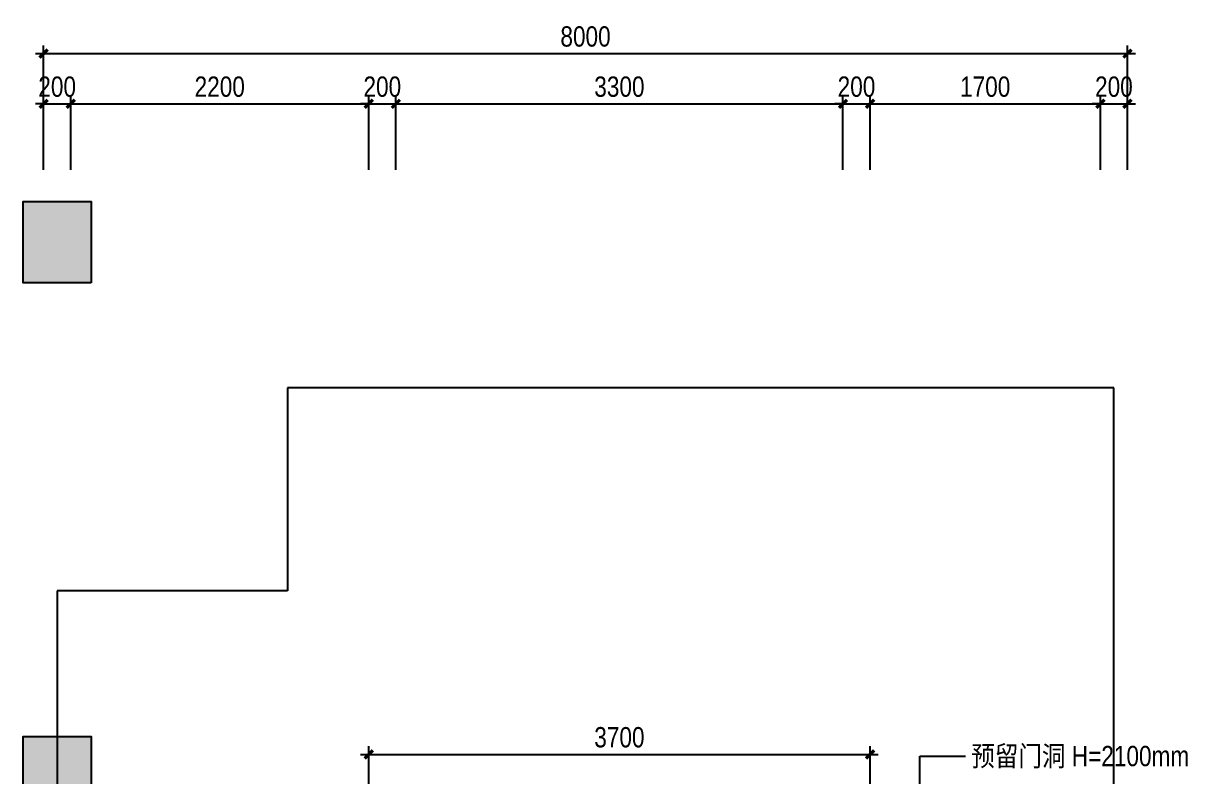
# Model space of a CAD drawing. Extents: x 160245 to 405305, y -111140 to 232735.
# Drawn here: x 349656 to 358251, y 53837 to 59402 of the extents above; entities that cross this region are included whole.
import ezdxf

# ---------------------------------------------------------------- set-up
doc = ezdxf.new("R2010")
doc.units = 0
doc.header["$LTSCALE"] = 10
doc.header["$MEASUREMENT"] = 0
doc.linetypes.add('HIDDEN', pattern=[0.375, 0.25, -0.125])
doc.layers.get('Defpoints').update_dxf_attribs({"color": 229})
for name, color, linetype in [('P-N wall 新建隔墙2', 241, 'Continuous'), ('P-O wall 原始墙体', 245, 'Continuous'), ('P-o 原建筑尺寸', 8, 'Continuous'), ('P-Stair 楼梯（原建筑设备）', 159, 'Continuous'), ('PUB_HATCH', 8, 'Continuous')]:
    doc.layers.add(name, color=color, linetype=linetype)
doc.styles.add('PDC DIM', font='PMingLiU-ExtB.ttf', dxfattribs={"width": 0.85})
doc.dimstyles.new('PDC-A2', dxfattribs={"dimscale": 0, "dimtxt": 2.5, "dimasz": 1, "dimexe": 1, "dimexo": 1, "dimgap": 0.7, "dimtad": 1, "dimdec": 0, "dimtxsty": 'PDC DIM', "dimblk": 'ARCHTICK', "dimcen": 1, "dimdle": 1, "dimclrd": 8, "dimclre": 8, "dimclrt": 9, "dimadec": 0, "dimazin": 0, "dimtfac": 1, "dimtdec": 0, "dimtix": 1, "dimtmove": 2, "dimatfit": 3, "dimldrblk": 'PDC A2 T R', "dimfxl": 10, "dimfxlon": 1, "dimarcsym": 0})

# ---------------------------------------------------------------- blocks, each defined once
blk = doc.blocks.new('_FZH')
blk.add_lwpolyline([(-0.5, -0.5), (0.5, -0.5), (0.5, 0.5), (-0.5, 0.5)], close=True)
at = {"layer": 'PUB_HATCH'}
blk.add_solid([(-0.5, -0.5), (0.5, -0.5), (-0.5, 0.5), (0.5, 0.5)], dxfattribs=at)
blk = doc.blocks.new('_ArchTick')
at = {"color": 0, "linetype": 'ByBlock', "const_width": 0.4}
blk.add_lwpolyline([(-0.5, -0.5), (0.5, 0.5)], dxfattribs=at)
blk = doc.blocks.new('*D1943')
at = {"layer": 'Defpoints', "color": 0, "transparency": 16777216}
for p in [(350005.7, 58807.2), (349805.7, 58259.7), (350005.7, 58259.7)]:
    blk.add_point(p, dxfattribs=at)
at = {"layer": 'P-o 原建筑尺寸', "color": 8, "lineweight": -2, "transparency": 16777216}
for p, q in [((349805.7, 58807.2), (349745.7, 58807.2)), ((349805.7, 58319.7), (349805.7, 58867.2)), ((349805.7, 58807.2), (350005.7, 58807.2)), ((350005.7, 58319.7), (350005.7, 58867.2)), ((350005.7, 58807.2), (350065.7, 58807.2))]:
    blk.add_line(p, q, dxfattribs=at)
at = {"layer": 'P-o 原建筑尺寸', "color": 8, "lineweight": -2, "transparency": 16777216, "xscale": 60, "yscale": 60, "zscale": 60}
blk.add_blockref('_ArchTick', (349805.7, 58807.2), dxfattribs=at)
at = {"layer": 'P-o 原建筑尺寸', "color": 8, "lineweight": -2, "transparency": 16777216, "xscale": 60, "yscale": 60, "zscale": 60, "rotation": 180}
blk.add_blockref('_ArchTick', (350005.7, 58807.2), dxfattribs=at)
at = {"layer": 'P-o 原建筑尺寸', "color": 9, "transparency": 16777216, "insert": (349905.7, 58932.7), "char_height": 150, "attachment_point": 5, "style": 'PDC DIM'}
blk.add_mtext('200', dxfattribs=at)
blk = doc.blocks.new('PDC A2 T R')
at = {"color": 0, "linetype": 'ByBlock'}
blk.add_line((0, 0), (-2, 0), dxfattribs=at)
for points in [[(-2.15, 0.89), (-1.49, 1.35), (-0.6, 0), (0, 0)], [(-2.15, -0.89), (-1.49, -1.35), (-0.6, 0), (0, 0)]]:
    blk.add_solid(points, dxfattribs=at)
blk = doc.blocks.new('*D1944')
at = {"layer": 'Defpoints', "color": 0, "transparency": 16777216}
for p in [(352205.7, 58807.2), (350005.7, 58259.7), (352205.7, 58259.7)]:
    blk.add_point(p, dxfattribs=at)
at = {"layer": 'P-o 原建筑尺寸', "color": 8, "lineweight": -2, "transparency": 16777216}
for p, q in [((349945.7, 58807.2), (352265.7, 58807.2)), ((350005.7, 58319.7), (350005.7, 58867.2)), ((352205.7, 58319.7), (352205.7, 58867.2))]:
    blk.add_line(p, q, dxfattribs=at)
at = {"layer": 'P-o 原建筑尺寸', "color": 8, "lineweight": -2, "transparency": 16777216, "xscale": 60, "yscale": 60, "zscale": 60, "rotation": 180}
blk.add_blockref('_ArchTick', (350005.7, 58807.2), dxfattribs=at)
at = {"layer": 'P-o 原建筑尺寸', "color": 8, "lineweight": -2, "transparency": 16777216, "xscale": 60, "yscale": 60, "zscale": 60}
blk.add_blockref('_ArchTick', (352205.7, 58807.2), dxfattribs=at)
at = {"layer": 'P-o 原建筑尺寸', "color": 9, "transparency": 16777216, "insert": (351105.7, 58932.7), "char_height": 150, "attachment_point": 5, "style": 'PDC DIM'}
blk.add_mtext('2200', dxfattribs=at)
blk = doc.blocks.new('*D1945')
at = {"layer": 'Defpoints', "color": 0, "transparency": 16777216}
for p in [(352405.7, 58807.2), (352205.7, 58259.7), (352405.7, 58259.7)]:
    blk.add_point(p, dxfattribs=at)
at = {"layer": 'P-o 原建筑尺寸', "color": 8, "lineweight": -2, "transparency": 16777216}
for p, q in [((352205.7, 58807.2), (352145.7, 58807.2)), ((352205.7, 58319.7), (352205.7, 58867.2)), ((352205.7, 58807.2), (352405.7, 58807.2)), ((352405.7, 58319.7), (352405.7, 58867.2)), ((352405.7, 58807.2), (352465.7, 58807.2))]:
    blk.add_line(p, q, dxfattribs=at)
at = {"layer": 'P-o 原建筑尺寸', "color": 8, "lineweight": -2, "transparency": 16777216, "xscale": 60, "yscale": 60, "zscale": 60}
blk.add_blockref('_ArchTick', (352205.7, 58807.2), dxfattribs=at)
at = {"layer": 'P-o 原建筑尺寸', "color": 8, "lineweight": -2, "transparency": 16777216, "xscale": 60, "yscale": 60, "zscale": 60, "rotation": 180}
blk.add_blockref('_ArchTick', (352405.7, 58807.2), dxfattribs=at)
at = {"layer": 'P-o 原建筑尺寸', "color": 9, "transparency": 16777216, "insert": (352305.7, 58932.7), "char_height": 150, "attachment_point": 5, "style": 'PDC DIM'}
blk.add_mtext('200', dxfattribs=at)
blk = doc.blocks.new('*D1946')
at = {"layer": 'Defpoints', "color": 0, "transparency": 16777216}
for p in [(355705.7, 58807.2), (352405.7, 58259.7), (355705.7, 58259.7)]:
    blk.add_point(p, dxfattribs=at)
at = {"layer": 'P-o 原建筑尺寸', "color": 8, "lineweight": -2, "transparency": 16777216}
for p, q in [((352345.7, 58807.2), (355765.7, 58807.2)), ((352405.7, 58319.7), (352405.7, 58867.2)), ((355705.7, 58319.7), (355705.7, 58867.2))]:
    blk.add_line(p, q, dxfattribs=at)
at = {"layer": 'P-o 原建筑尺寸', "color": 8, "lineweight": -2, "transparency": 16777216, "xscale": 60, "yscale": 60, "zscale": 60, "rotation": 180}
blk.add_blockref('_ArchTick', (352405.7, 58807.2), dxfattribs=at)
at = {"layer": 'P-o 原建筑尺寸', "color": 8, "lineweight": -2, "transparency": 16777216, "xscale": 60, "yscale": 60, "zscale": 60}
blk.add_blockref('_ArchTick', (355705.7, 58807.2), dxfattribs=at)
at = {"layer": 'P-o 原建筑尺寸', "color": 9, "transparency": 16777216, "insert": (354055.7, 58932.7), "char_height": 150, "attachment_point": 5, "style": 'PDC DIM'}
blk.add_mtext('3300', dxfattribs=at)
blk = doc.blocks.new('*D1947')
at = {"layer": 'Defpoints', "color": 0, "transparency": 16777216}
for p in [(355905.7, 58807.2), (355705.7, 58259.7), (355905.7, 58259.7)]:
    blk.add_point(p, dxfattribs=at)
at = {"layer": 'P-o 原建筑尺寸', "color": 8, "lineweight": -2, "transparency": 16777216}
for p, q in [((355705.7, 58807.2), (355645.7, 58807.2)), ((355705.7, 58319.7), (355705.7, 58867.2)), ((355705.7, 58807.2), (355905.7, 58807.2)), ((355905.7, 58319.7), (355905.7, 58867.2)), ((355905.7, 58807.2), (355965.7, 58807.2))]:
    blk.add_line(p, q, dxfattribs=at)
at = {"layer": 'P-o 原建筑尺寸', "color": 8, "lineweight": -2, "transparency": 16777216, "xscale": 60, "yscale": 60, "zscale": 60}
blk.add_blockref('_ArchTick', (355705.7, 58807.2), dxfattribs=at)
at = {"layer": 'P-o 原建筑尺寸', "color": 8, "lineweight": -2, "transparency": 16777216, "xscale": 60, "yscale": 60, "zscale": 60, "rotation": 180}
blk.add_blockref('_ArchTick', (355905.7, 58807.2), dxfattribs=at)
at = {"layer": 'P-o 原建筑尺寸', "color": 9, "transparency": 16777216, "insert": (355805.7, 58932.7), "char_height": 150, "attachment_point": 5, "style": 'PDC DIM'}
blk.add_mtext('200', dxfattribs=at)
blk = doc.blocks.new('*D1948')
at = {"layer": 'Defpoints', "color": 0, "transparency": 16777216}
for p in [(357605.7, 58807.2), (355905.7, 58259.7), (357605.7, 58259.7)]:
    blk.add_point(p, dxfattribs=at)
at = {"layer": 'P-o 原建筑尺寸', "color": 8, "lineweight": -2, "transparency": 16777216}
for p, q in [((355845.7, 58807.2), (357665.7, 58807.2)), ((355905.7, 58319.7), (355905.7, 58867.2)), ((357605.7, 58319.7), (357605.7, 58867.2))]:
    blk.add_line(p, q, dxfattribs=at)
at = {"layer": 'P-o 原建筑尺寸', "color": 8, "lineweight": -2, "transparency": 16777216, "xscale": 60, "yscale": 60, "zscale": 60, "rotation": 180}
blk.add_blockref('_ArchTick', (355905.7, 58807.2), dxfattribs=at)
at = {"layer": 'P-o 原建筑尺寸', "color": 8, "lineweight": -2, "transparency": 16777216, "xscale": 60, "yscale": 60, "zscale": 60}
blk.add_blockref('_ArchTick', (357605.7, 58807.2), dxfattribs=at)
at = {"layer": 'P-o 原建筑尺寸', "color": 9, "transparency": 16777216, "insert": (356755.7, 58932.7), "char_height": 150, "attachment_point": 5, "style": 'PDC DIM'}
blk.add_mtext('1700', dxfattribs=at)
blk = doc.blocks.new('*D1949')
at = {"layer": 'Defpoints', "color": 0, "transparency": 16777216}
for p in [(357805.7, 58807.2), (357605.7, 58259.7), (357805.7, 58259.7)]:
    blk.add_point(p, dxfattribs=at)
at = {"layer": 'P-o 原建筑尺寸', "color": 8, "lineweight": -2, "transparency": 16777216}
for p, q in [((357605.7, 58807.2), (357545.7, 58807.2)), ((357605.7, 58319.7), (357605.7, 58867.2)), ((357605.7, 58807.2), (357805.7, 58807.2)), ((357805.7, 58319.7), (357805.7, 58867.2)), ((357805.7, 58807.2), (357865.7, 58807.2))]:
    blk.add_line(p, q, dxfattribs=at)
at = {"layer": 'P-o 原建筑尺寸', "color": 8, "lineweight": -2, "transparency": 16777216, "xscale": 60, "yscale": 60, "zscale": 60}
blk.add_blockref('_ArchTick', (357605.7, 58807.2), dxfattribs=at)
at = {"layer": 'P-o 原建筑尺寸', "color": 8, "lineweight": -2, "transparency": 16777216, "xscale": 60, "yscale": 60, "zscale": 60, "rotation": 180}
blk.add_blockref('_ArchTick', (357805.7, 58807.2), dxfattribs=at)
at = {"layer": 'P-o 原建筑尺寸', "color": 9, "transparency": 16777216, "insert": (357705.7, 58932.7), "char_height": 150, "attachment_point": 5, "style": 'PDC DIM'}
blk.add_mtext('200', dxfattribs=at)
blk = doc.blocks.new('*D1950')
at = {"layer": 'Defpoints', "color": 0, "transparency": 16777216}
for p in [(357805.7, 59177.9), (349805.7, 58259.7), (357805.7, 58259.7)]:
    blk.add_point(p, dxfattribs=at)
at = {"layer": 'P-o 原建筑尺寸', "color": 8, "lineweight": -2, "transparency": 16777216}
for p, q in [((349805.7, 58577.9), (349805.7, 59237.9)), ((357805.7, 58577.9), (357805.7, 59237.9)), ((349745.7, 59177.9), (357865.7, 59177.9))]:
    blk.add_line(p, q, dxfattribs=at)
at = {"layer": 'P-o 原建筑尺寸', "color": 8, "lineweight": -2, "transparency": 16777216, "xscale": 60, "yscale": 60, "zscale": 60, "rotation": 180}
blk.add_blockref('_ArchTick', (349805.7, 59177.9), dxfattribs=at)
at = {"layer": 'P-o 原建筑尺寸', "color": 8, "lineweight": -2, "transparency": 16777216, "xscale": 60, "yscale": 60, "zscale": 60}
blk.add_blockref('_ArchTick', (357805.7, 59177.9), dxfattribs=at)
at = {"layer": 'P-o 原建筑尺寸', "color": 9, "transparency": 16777216, "insert": (353805.7, 59303.4), "char_height": 150, "attachment_point": 5, "style": 'PDC DIM'}
blk.add_mtext('8000', dxfattribs=at)
blk = doc.blocks.new('*D2043')
at = {"layer": 'Defpoints', "color": 0, "transparency": 16777216}
for p in [(355905.7, 54002.1), (352205.7, 53709.4), (355905.7, 53709.4)]:
    blk.add_point(p, dxfattribs=at)
at = {"layer": 'P-N wall 新建隔墙2', "color": 8, "lineweight": -2, "transparency": 16777216}
for p, q in [((352205.7, 53769.4), (352205.7, 54062.1)), ((355905.7, 53769.4), (355905.7, 54062.1)), ((352145.7, 54002.1), (355965.7, 54002.1))]:
    blk.add_line(p, q, dxfattribs=at)
at = {"layer": 'P-N wall 新建隔墙2', "color": 8, "lineweight": -2, "transparency": 16777216, "xscale": 60.00000000000001, "yscale": 60.00000000000001, "zscale": 60.00000000000001, "rotation": 180}
blk.add_blockref('_ArchTick', (352205.7, 54002.1), dxfattribs=at)
at = {"layer": 'P-N wall 新建隔墙2', "color": 8, "lineweight": -2, "transparency": 16777216, "xscale": 60.00000000000001, "yscale": 60.00000000000001, "zscale": 60.00000000000001}
blk.add_blockref('_ArchTick', (355905.7, 54002.1), dxfattribs=at)
at = {"layer": 'P-N wall 新建隔墙2', "color": 9, "transparency": 16777216, "insert": (354055.7, 54127.6), "char_height": 150, "attachment_point": 5, "style": 'PDC DIM'}
blk.add_mtext('3700', dxfattribs=at)

msp = doc.modelspace()

# ---------------------------------------------------------------- linework, layer by layer
at = {"layer": 'P-Stair 楼梯（原建筑设备）', "linetype": 'HIDDEN'}
msp.add_lwpolyline([(357705.7, 52809.4), (357705.7, 56709.4), (351605.7, 56709.4), (351605.7, 55209.4), (349905.7, 55209.4), (349905.7, 52709.4)], dxfattribs=at)

# ---------------------------------------------------------------- block references
at = {"layer": 'P-O wall 原始墙体', "extrusion": (0, 0, -1), "xscale": 500, "yscale": 600, "zscale": -600}
for p in [(-349905.7, 57784.4), (-349905.7, 53834.4)]:
    msp.add_blockref('_FZH', p, dxfattribs=at)

# ---------------------------------------------------------------- texts
at = {"layer": 'P-N wall 新建隔墙2', "color": 9, "insert": (356652.8, 54064.8), "char_height": 150, "attachment_point": 1, "style": 'PDC DIM'}
msp.add_mtext('{\\fPMingLiU|b0|i0|c136|p18;预留门洞 H=2100mm}', dxfattribs=at)

# ---------------------------------------------------------------- dimensions: what is measured, and where the dimension line sits
at = {"layer": 'P-N wall 新建隔墙2'}
dim = msp.add_linear_dim(base=(355905.7, 54002.1), p1=(352205.7, 53709.4), p2=(355905.7, 53709.4), dimstyle='PDC-A2', override={"dimscale": 60}, dxfattribs=at)
dim.commit()
dim.dimension.update_dxf_attribs({"geometry": '*D2043', "text_midpoint": (354055.7, 54127.6)})
at = {"layer": 'P-o 原建筑尺寸'}
for base, p1, p2, picture, middle in [((357805.7, 59177.9), (349805.7, 58259.7), (357805.7, 58259.7), '*D1950', (353805.7, 59303.4)), ((350005.7, 58807.2), (349805.7, 58259.7), (350005.7, 58259.7), '*D1943', (349905.7, 58932.7)), ((352205.7, 58807.2), (350005.7, 58259.7), (352205.7, 58259.7), '*D1944', (351105.7, 58932.7)), ((352405.7, 58807.2), (352205.7, 58259.7), (352405.7, 58259.7), '*D1945', (352305.7, 58932.7)), ((355705.7, 58807.2), (352405.7, 58259.7), (355705.7, 58259.7), '*D1946', (354055.7, 58932.7)), ((355905.7, 58807.2), (355705.7, 58259.7), (355905.7, 58259.7), '*D1947', (355805.7, 58932.7)), ((357605.7, 58807.2), (355905.7, 58259.7), (357605.7, 58259.7), '*D1948', (356755.7, 58932.7)), ((357805.7, 58807.2), (357605.7, 58259.7), (357805.7, 58259.7), '*D1949', (357705.7, 58932.7))]:
    dim = msp.add_linear_dim(base=base, p1=p1, p2=p2, dimstyle='PDC-A2', override={"dimscale": 60}, dxfattribs=at)
    dim.commit()
    dim.dimension.update_dxf_attribs({"geometry": picture, "text_midpoint": middle})

# ---------------------------------------------------------------- leaders
at = {"layer": 'P-N wall 新建隔墙2'}
msp.add_leader([(356272.1, 51552.1), (356272.1, 53989.8), (356610.8, 53989.8)], dimstyle='PDC-A2', override={"dimscale": 60, "dimtad": 0}, dxfattribs=at)

doc.saveas('drawing.dxf')
